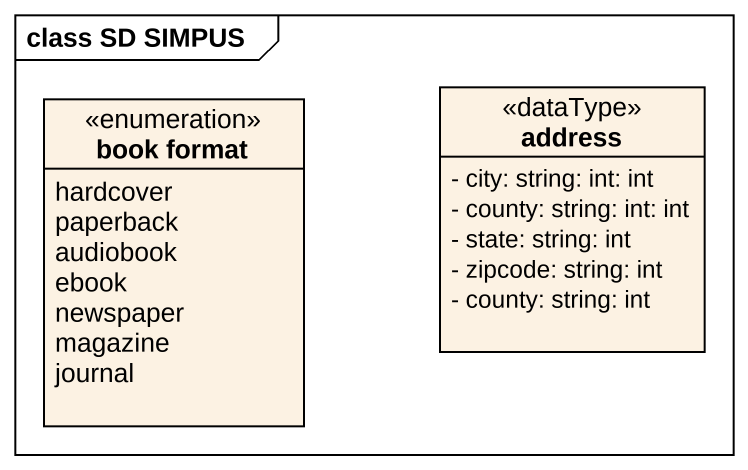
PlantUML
@startuml
mainframe class SD SIMPUS
hide circle
hide empty members
skinparam classAttributeIconSize 0
class address <<dataType>> {
  - city: string: int: int
  - county: string: int: int
  - state: string: int
  - zipcode: string: int
  - county: string: int
}
enum "book format" as book_format {
  hardcover
  paperback
  audiobook
  ebook
  newspaper
  magazine
  journal
}
@enduml
